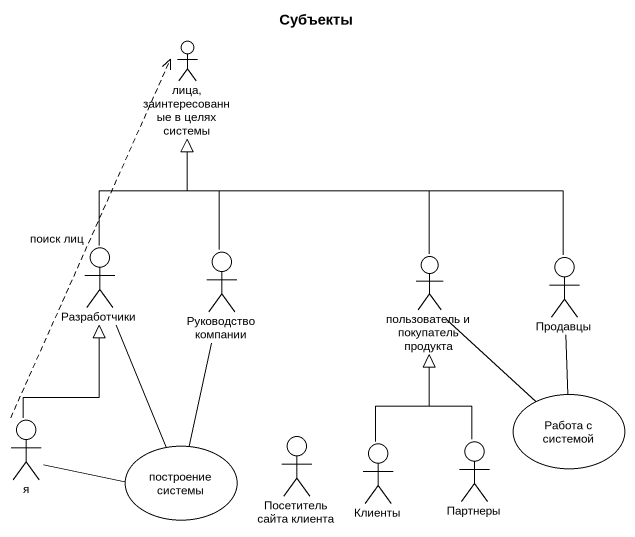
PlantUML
@startuml
title Субъекты
actor "лица, заинтересованные в целях системы" as лица_заинтересованные_в
actor Разработчики
actor "Руководство компании" as Руководство_компании
actor "пользователь и покупатель продукта" as пользователь_и_покупатель
actor Продавцы
usecase "Работа с системой" as Работа_с_системой
actor я
usecase "построение системы" as построение_системы
actor "Посетитель сайта клиента" as Посетитель_сайта_клиента
actor Клиенты
actor Партнеры
Разработчики -up-|> лица_заинтересованные_в
Руководство_компании -up-|> лица_заинтересованные_в
Руководство_компании -- построение_системы
пользователь_и_покупатель -up-|> лица_заинтересованные_в
пользователь_и_покупатель -- Работа_с_системой
Продавцы -left-|> лица_заинтересованные_в
Продавцы -- Работа_с_системой
я .up.> лица_заинтересованные_в : поиск лиц
я -up-|> Разработчики
я -right- построение_системы
построение_системы -up- Разработчики
Клиенты -up-|> пользователь_и_покупатель
Партнеры -up-|> пользователь_и_покупатель
@enduml
